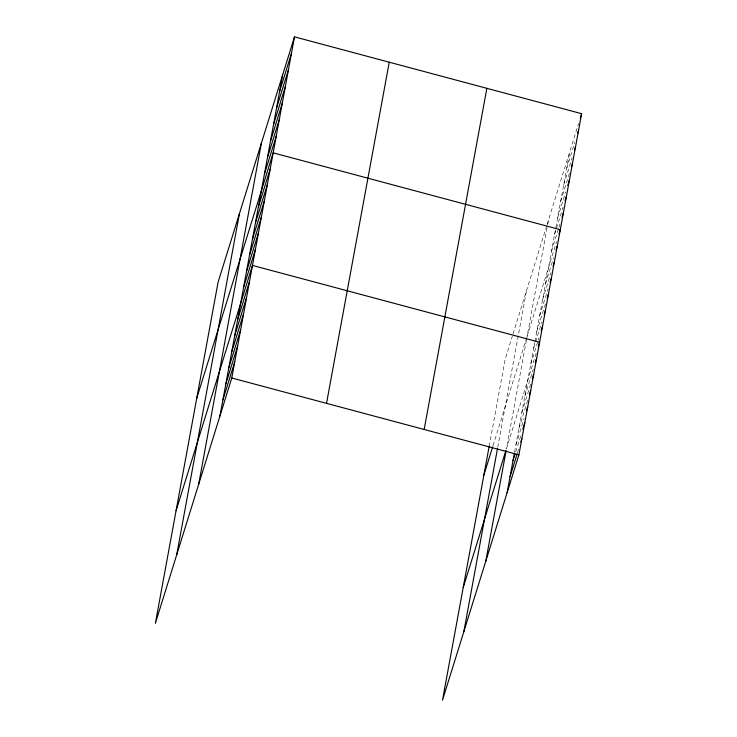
<?xml version="1.0" encoding="UTF-8"?>
<svg xmlns="http://www.w3.org/2000/svg" width="737" height="737" viewBox="0 0 737 737"><rect width="100%" height="100%" fill="white"/><g stroke="black" fill="none" stroke-linecap="round" stroke-linejoin="round"><path stroke-width="0.55" stroke-dasharray="3.69 2.76" d="M489.184 446.272L505.223 359.002L512.326 336.192M497.724 447.304L526.54 290.571M526.384 340.347L506.476 448.64L536.232 353.097M526.587 339.278L547.48 225.586M547.683 224.481L548.494 220.068M514.583 452.048L534.693 342.677M534.887 341.609L569.812 151.638M513.007 334.018L546.836 225.411M547.167 224.343L578.591 123.438M566.762 168.211L574.869 142.186M563.722 184.775L572.161 157.672M560.673 201.348L569.452 173.149M557.623 217.922L565.73 191.896M554.583 234.486L563.022 207.373M551.534 251.059L558.628 228.286M558.959 227.199L559.973 223.947M493.035 445.664L526.504 338.191M527.176 336.054L556.592 241.607M545.527 283.708L553.634 257.683M542.57 299.793L551.018 272.681M539.613 315.878L548.061 288.766M536.656 331.963L545.444 303.764M533.708 348.039L541.806 322.014M530.751 364.124L537.835 341.351M538.176 340.273L538.848 338.099M524.836 396.294L533.275 369.182M521.879 412.37L530.658 384.18M518.922 428.455L528.042 399.178M515.964 444.54L524.071 418.515M515.707 451.947L521.446 433.513M517.485 452.85L518.83 448.511"/><path stroke-width="1.11" d="M176.677 554.887L239.396 213.739M198.64 484.384L261.359 143.236M219.958 415.954L282.667 74.806M294.496 36.85L218.088 282.17L155.369 623.318L231.777 377.998L294.496 36.85L581.631 113.682L518.912 454.83L442.504 700.15L489.184 446.272M326.528 403.36L389.247 62.203M424.162 429.478L486.871 88.329M463.822 631.72L497.53 448.372M485.784 561.216L506.079 450.786M507.093 492.786L514.389 453.117M279.627 91.37L291.447 53.423M276.578 107.943L288.397 69.987M273.528 124.516L285.357 86.561M270.488 141.08L282.308 103.134M267.439 157.654L279.259 119.698M264.39 174.227L276.218 136.271M196.761 398.155L273.169 152.845L560.304 229.677L558.959 234.016M258.392 206.876L270.212 168.92M255.435 222.961L267.255 185.005M252.478 239.046L264.297 201.09M249.521 255.122L261.34 217.175M246.563 271.207L258.383 233.251M243.606 287.292L255.426 249.336M176.069 510.741L252.469 265.421L539.613 342.254L538.259 346.593M237.692 319.453L249.511 281.506M234.735 335.538L246.563 297.582M231.777 351.623L243.606 313.667M228.82 367.708L240.649 329.752M225.872 383.793L237.692 345.837M222.915 399.869L234.735 361.922M580.277 118.021L581.631 113.682M577.568 133.508L578.582 130.256M574.528 150.081L575.542 146.82M571.479 166.645L572.492 163.393M567.757 185.383L569.443 179.966M565.049 200.869L566.403 196.53M561.999 217.443L563.354 213.104M483.905 474.987L492.694 446.751M556.002 250.092L557.347 245.762M553.045 266.177L554.399 261.838M550.088 282.262L551.442 277.923M547.13 298.347L548.485 294.008M544.173 314.423L545.527 310.093M541.216 330.508L542.57 326.169M463.204 587.573L505.812 450.777M535.302 362.678L536.656 358.339M532.344 378.754L533.699 374.424M529.387 394.839L530.741 390.499M526.43 410.924L527.784 406.584M513.007 460.625L515.034 454.112M522.8 429.174L524.827 422.67M510.05 476.701L517.144 453.937M520.856 442.007L521.87 438.755M231.777 377.998L518.912 454.83"/></g></svg>
